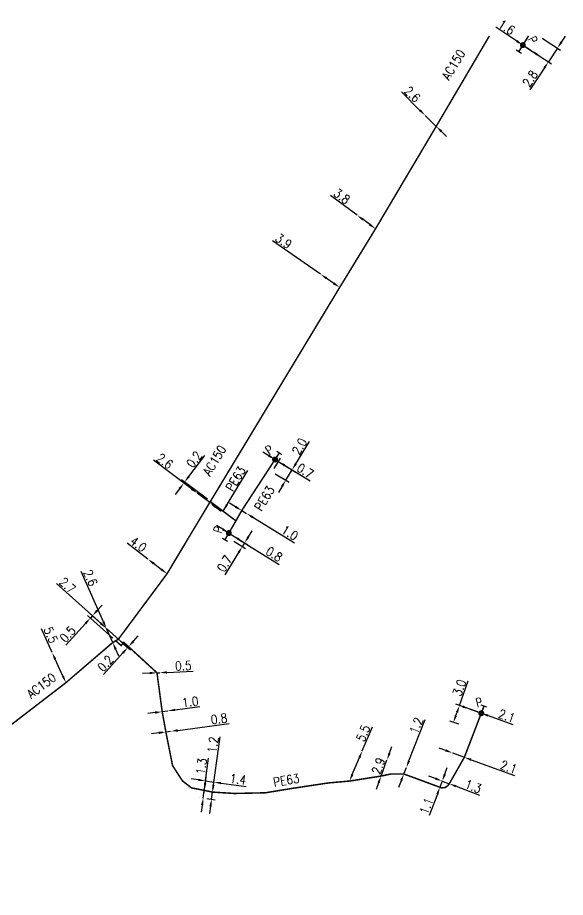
# Model space of a CAD drawing. Header units: millimetres. Extents: x 150998 to 151977, y 126997 to 128005.
# Drawn here: x 151094.5 to 151185.7, y 127856.4 to 128003.1 of the extents above; entities that cross this region are included whole.
import ezdxf
from ezdxf.enums import TextEntityAlignment as Align

# ---------------------------------------------------------------- set-up
doc = ezdxf.new("R2010")
doc.units = ezdxf.units.MM
doc.header["$PDMODE"] = 34
doc.linetypes.add('L_100_AP', pattern=[14, 10, -1.5, 1, -1.5])
doc.linetypes.add('L_100_PE', pattern=[14, 10, -1.5, 1, -1.5])
doc.layers.get('0').update_dxf_attribs({"linetype": 'CONTINUOUS'})
doc.layers.get('DEFPOINTS').update_dxf_attribs({"linetype": 'CONTINUOUS'})
for name, color, linetype in [('L_140', 3, 'CONTINUOUS'), ('L_300', 7, 'CONTINUOUS'), ('L_340', 7, 'CONTINUOUS')]:
    doc.layers.add(name, color=color, linetype=linetype)
doc.styles.add('G_ROMANS', font='ROMANS.SHX', dxfattribs={"width": 0.75})
doc.styles.get("Standard").update_dxf_attribs({"font": 'romans.shx', "width": 0.85})
doc.dimstyles.get("Standard").update_dxf_attribs({"dimtxt": 1.5, "dimasz": 1.2, "dimexe": 0.625, "dimexo": 0.625, "dimgap": 0.25, "dimtad": 1, "dimdec": 1, "dimzin": 0, "dimdsep": 46, "dimtxsty": 'Standard', "dimcen": -0.5, "dimadec": 0, "dimazin": 0, "dimtfac": 1, "dimtdec": 1, "dimtmove": 0, "dimatfit": 3, "dimfxl": 0, "dimtolj": 1, "dimtzin": 0, "dimarcsym": 0})

# ---------------------------------------------------------------- blocks, each defined once
blk = doc.blocks.new('*D387')
at = {"layer": 'DEFPOINTS', "color": 0, "linetype": 'Continuous', "transparency": 16777216}
for p in [(151100.24, 127897.17), (151100.24, 127897.17), (151102.52, 127892.16)]:
    blk.add_point(p, dxfattribs=at)
at = {"layer": 'L_140', "color": 0, "linetype": 'Continuous', "lineweight": -2, "transparency": 16777216}
for p, q in [((151100.24, 127897.17), (151098.43, 127901.15)), ((151102.02, 127893.26), (151100.74, 127896.08))]:
    blk.add_line(p, q, dxfattribs=at)
at = {"layer": 'L_140', "color": 0, "linetype": 'Continuous', "transparency": 16777216}
for points in [[(151100.92, 127896.16), (151100.55, 127895.99), (151100.24, 127897.17)], [(151102.2, 127893.34), (151101.84, 127893.17), (151102.52, 127892.16)]]:
    blk.add_solid(points, dxfattribs=at)
at = {"layer": 'L_140', "color": 0, "linetype": 'Continuous', "transparency": 16777216, "insert": (151100, 127900.12), "char_height": 1.5, "attachment_point": 5, "rotation": 294.4683}
blk.add_mtext('\\A1;5.5', dxfattribs=at)
blk = doc.blocks.new('*D388')
at = {"layer": 'DEFPOINTS', "color": 0, "linetype": 'Continuous', "transparency": 16777216}
for p in [(151109.26, 127901.22), (151109.26, 127901.22), (151111.27, 127899.42)]:
    blk.add_point(p, dxfattribs=at)
at = {"layer": 'L_140', "color": 0, "linetype": 'Continuous', "lineweight": -2, "transparency": 16777216}
for p, q in [((151108.37, 127902.02), (151100.95, 127908.69)), ((151111.27, 127899.42), (151109.26, 127901.22)), ((151112.16, 127898.61), (151113.05, 127897.81))]:
    blk.add_line(p, q, dxfattribs=at)
at = {"layer": 'L_140', "color": 0, "linetype": 'Continuous', "transparency": 16777216}
for points in [[(151108.5, 127902.17), (151108.23, 127901.87), (151109.26, 127901.22)], [(151112.29, 127898.76), (151112.03, 127898.46), (151111.27, 127899.42)]]:
    blk.add_solid(points, dxfattribs=at)
at = {"layer": 'L_140', "color": 0, "linetype": 'Continuous', "transparency": 16777216, "insert": (151102.8, 127908.38), "char_height": 1.5, "attachment_point": 5, "rotation": 318.0376}
blk.add_mtext('\\A1;2.7', dxfattribs=at)
blk = doc.blocks.new('*D389')
at = {"layer": 'DEFPOINTS', "color": 0, "linetype": 'Continuous', "transparency": 16777216}
for p in [(151106.93, 127903.31), (151109.26, 127901.22), (151110.82, 127899.15)]:
    blk.add_point(p, dxfattribs=at)
at = {"layer": 'L_140', "color": 0, "linetype": 'Continuous', "lineweight": -2, "transparency": 16777216}
for p, q in [((151107.74, 127904.2), (151108.54, 127905.1)), ((151108.8, 127901.64), (151106.47, 127903.73)), ((151105.8, 127902.05), (151102.51, 127898.39)), ((151110.35, 127899.56), (151106.14, 127903.36)), ((151106.93, 127903.31), (151106.6, 127902.94))]:
    blk.add_line(p, q, dxfattribs=at)
at = {"layer": 'L_140', "color": 0, "linetype": 'Continuous', "transparency": 16777216}
for points in [[(151107.59, 127904.34), (151107.89, 127904.07), (151106.93, 127903.31)], [(151105.65, 127902.18), (151105.95, 127901.91), (151106.6, 127902.94)]]:
    blk.add_solid(points, dxfattribs=at)
at = {"layer": 'L_140', "color": 0, "linetype": 'Continuous', "transparency": 16777216, "insert": (151102.82, 127900.24), "char_height": 1.5, "attachment_point": 5, "rotation": 48.0376}
blk.add_mtext('\\A1;0.5', dxfattribs=at)
blk = doc.blocks.new('*D390')
at = {"layer": 'DEFPOINTS', "color": 0, "linetype": 'Continuous', "transparency": 16777216}
for p in [(151109.26, 127901.22), (151112.18, 127898.87), (151112.82, 127898.02)]:
    blk.add_point(p, dxfattribs=at)
at = {"layer": 'L_140', "color": 0, "linetype": 'Continuous', "lineweight": -2, "transparency": 16777216}
for p, q in [((151109.72, 127900.8), (151113.29, 127897.6)), ((151113.76, 127899.06), (151114.56, 127899.95)), ((151112.64, 127898.45), (151113.42, 127897.75)), ((151112.96, 127898.16), (151112.82, 127898.02)), ((151112.02, 127897.12), (151108.79, 127893.53))]:
    blk.add_line(p, q, dxfattribs=at)
at = {"layer": 'L_140', "color": 0, "linetype": 'Continuous', "transparency": 16777216}
for points in [[(151113.61, 127899.19), (151113.91, 127898.92), (151112.96, 127898.16)], [(151111.87, 127897.26), (151112.17, 127896.99), (151112.82, 127898.02)]]:
    blk.add_solid(points, dxfattribs=at)
at = {"layer": 'L_140', "color": 0, "linetype": 'Continuous', "transparency": 16777216, "insert": (151109.11, 127895.38), "char_height": 1.5, "attachment_point": 5, "rotation": 48.0376}
blk.add_mtext('\\A1;0.2', dxfattribs=at)
blk = doc.blocks.new('*D391')
at = {"layer": 'DEFPOINTS', "color": 0, "linetype": 'Continuous', "transparency": 16777216}
for p in [(151119.51, 127887.46), (151119.51, 127887.46), (151118.56, 127887.33)]:
    blk.add_point(p, dxfattribs=at)
at = {"layer": 'L_140', "color": 0, "linetype": 'Continuous', "lineweight": -2, "transparency": 16777216}
for p, q in [((151118.56, 127887.33), (151119.51, 127887.46)), ((151120.7, 127887.62), (151124.85, 127888.17)), ((151117.38, 127887.17), (151116.19, 127887.01))]:
    blk.add_line(p, q, dxfattribs=at)
at = {"layer": 'L_140', "color": 0, "linetype": 'Continuous', "transparency": 16777216}
for points in [[(151117.35, 127887.37), (151117.4, 127886.97), (151118.56, 127887.33)], [(151120.67, 127887.81), (151120.72, 127887.42), (151119.51, 127887.46)]]:
    blk.add_solid(points, dxfattribs=at)
at = {"layer": 'L_140', "color": 0, "linetype": 'Continuous', "transparency": 16777216, "insert": (151123.23, 127888.96), "char_height": 1.5, "attachment_point": 5, "rotation": 7.6086}
blk.add_mtext('\\A1;1.0', dxfattribs=at)
blk = doc.blocks.new('*D392')
at = {"layer": 'DEFPOINTS', "color": 0, "linetype": 'Continuous', "transparency": 16777216}
for p in [(151119.17, 127883.95), (151119.96, 127884.05), (151119.96, 127884.05)]:
    blk.add_point(p, dxfattribs=at)
at = {"layer": 'L_140', "color": 0, "linetype": 'Continuous', "lineweight": -2, "transparency": 16777216}
for p, q in [((151121.15, 127884.21), (151129.74, 127885.36)), ((151117.98, 127883.79), (151116.79, 127883.63)), ((151119.17, 127883.95), (151119.96, 127884.05))]:
    blk.add_line(p, q, dxfattribs=at)
at = {"layer": 'L_140', "color": 0, "linetype": 'Continuous', "transparency": 16777216}
for points in [[(151117.95, 127883.99), (151118.01, 127883.59), (151119.17, 127883.95)], [(151121.12, 127884.41), (151121.18, 127884.01), (151119.96, 127884.05)]]:
    blk.add_solid(points, dxfattribs=at)
at = {"layer": 'L_140', "color": 0, "linetype": 'Continuous', "transparency": 16777216, "insert": (151128.03, 127886.14), "char_height": 1.5, "attachment_point": 5, "rotation": 7.6086}
blk.add_mtext('\\A1;0.8', dxfattribs=at)
blk = doc.blocks.new('*D393')
at = {"layer": 'DEFPOINTS', "color": 0, "linetype": 'Continuous', "transparency": 16777216}
for p in [(151151.88, 127880.78), (151151.88, 127880.78), (151149.77, 127875.76)]:
    blk.add_point(p, dxfattribs=at)
at = {"layer": 'L_140', "color": 0, "linetype": 'Continuous', "lineweight": -2, "transparency": 16777216}
for p, q in [((151151.88, 127880.78), (151153.58, 127884.81)), ((151150.23, 127876.87), (151151.42, 127879.68)), ((151150.34, 127875.52), (151150.34, 127875.52))]:
    blk.add_line(p, q, dxfattribs=at)
at = {"layer": 'L_140', "color": 0, "linetype": 'Continuous', "transparency": 16777216}
for points in [[(151151.23, 127879.75), (151151.6, 127879.6), (151151.88, 127880.78)], [(151150.05, 127876.94), (151150.42, 127876.79), (151149.77, 127875.76)]]:
    blk.add_solid(points, dxfattribs=at)
at = {"layer": 'L_140', "color": 0, "linetype": 'Continuous', "transparency": 16777216, "insert": (151152.04, 127883.74), "char_height": 1.5, "attachment_point": 5, "rotation": 67.1789}
blk.add_mtext('\\A1;5.5', dxfattribs=at)
blk = doc.blocks.new('*D394')
at = {"layer": 'DEFPOINTS', "color": 0, "linetype": 'Continuous', "transparency": 16777216}
for p in [(151156, 127879.27), (151156, 127879.27), (151155.02, 127876.59)]:
    blk.add_point(p, dxfattribs=at)
at = {"layer": 'L_140', "color": 0, "linetype": 'Continuous', "lineweight": -2, "transparency": 16777216}
for p, q in [((151156.42, 127880.39), (151156.83, 127881.52)), ((151155.02, 127876.59), (151156, 127879.27)), ((151154.6, 127875.47), (151154.19, 127874.34))]:
    blk.add_line(p, q, dxfattribs=at)
at = {"layer": 'L_140', "color": 0, "linetype": 'Continuous', "transparency": 16777216}
for points in [[(151156.23, 127880.46), (151156.6, 127880.33), (151156, 127879.27)], [(151154.42, 127875.54), (151154.79, 127875.4), (151155.02, 127876.59)]]:
    blk.add_solid(points, dxfattribs=at)
at = {"layer": 'L_140', "color": 0, "linetype": 'Continuous', "transparency": 16777216, "insert": (151154.57, 127878.28), "char_height": 1.5, "attachment_point": 5, "rotation": 69.8149}
blk.add_mtext('\\A1;2.9', dxfattribs=at)
blk = doc.blocks.new('*D395')
at = {"layer": 'DEFPOINTS', "color": 0, "linetype": 'Continuous', "transparency": 16777216}
for p in [(151159.23, 127878.01), (151159.23, 127878.01), (151158.81, 127876.94)]:
    blk.add_point(p, dxfattribs=at)
at = {"layer": 'L_140', "color": 0, "linetype": 'Continuous', "lineweight": -2, "transparency": 16777216}
for p, q in [((151159.66, 127879.13), (151162.35, 127886.03)), ((151158.23, 127877.17), (151158.23, 127877.17)), ((151158.64, 127878.24), (151158.64, 127878.24)), ((151158.81, 127876.94), (151159.23, 127878.01)), ((151158.37, 127875.82), (151157.94, 127874.7))]:
    blk.add_line(p, q, dxfattribs=at)
at = {"layer": 'L_140', "color": 0, "linetype": 'Continuous', "transparency": 16777216}
for points in [[(151159.48, 127879.2), (151159.85, 127879.06), (151159.23, 127878.01)], [(151158.19, 127875.89), (151158.56, 127875.75), (151158.81, 127876.94)]]:
    blk.add_solid(points, dxfattribs=at)
at = {"layer": 'L_140', "color": 0, "linetype": 'Continuous', "transparency": 16777216, "insert": (151160.88, 127885), "char_height": 1.5, "attachment_point": 5, "rotation": 68.7089}
blk.add_mtext('\\A1;1.2', dxfattribs=at)
blk = doc.blocks.new('*D396')
at = {"layer": 'DEFPOINTS', "color": 0, "linetype": 'Continuous', "transparency": 16777216}
for p in [(151165.21, 127875.75), (151165.21, 127875.75), (151164.82, 127874.72)]:
    blk.add_point(p, dxfattribs=at)
at = {"layer": 'L_140', "color": 0, "linetype": 'Continuous', "lineweight": -2, "transparency": 16777216}
for p, q in [((151165.63, 127876.88), (151166.05, 127878)), ((151165.21, 127875.75), (151164.82, 127874.72)), ((151164.39, 127873.6), (151163.04, 127870.02))]:
    blk.add_line(p, q, dxfattribs=at)
at = {"layer": 'L_140', "color": 0, "linetype": 'Continuous', "transparency": 16777216}
for points in [[(151165.44, 127876.95), (151165.82, 127876.8), (151165.21, 127875.75)], [(151164.21, 127873.67), (151164.58, 127873.53), (151164.82, 127874.72)]]:
    blk.add_solid(points, dxfattribs=at)
at = {"layer": 'L_140', "color": 0, "linetype": 'Continuous', "transparency": 16777216, "insert": (151162.57, 127871.6), "char_height": 1.5, "attachment_point": 5, "rotation": 69.3019}
blk.add_mtext('\\A1;1.1', dxfattribs=at)
blk = doc.blocks.new('*D397')
at = {"layer": 'DEFPOINTS', "color": 0, "linetype": 'Continuous', "transparency": 16777216}
for p in [(151166.92, 127880.45), (151166.92, 127880.45), (151168.89, 127879.72)]:
    blk.add_point(p, dxfattribs=at)
at = {"layer": 'L_140', "color": 0, "linetype": 'Continuous', "lineweight": -2, "transparency": 16777216}
for p, q in [((151165.79, 127880.86), (151164.67, 127881.27)), ((151166.92, 127880.45), (151168.89, 127879.72)), ((151170.02, 127879.31), (151177.24, 127876.67))]:
    blk.add_line(p, q, dxfattribs=at)
at = {"layer": 'L_140', "color": 0, "linetype": 'Continuous', "transparency": 16777216}
for points in [[(151165.86, 127881.04), (151165.72, 127880.67), (151166.92, 127880.45)], [(151170.09, 127879.5), (151169.95, 127879.12), (151168.89, 127879.72)]]:
    blk.add_solid(points, dxfattribs=at)
at = {"layer": 'L_140', "color": 0, "linetype": 'Continuous', "transparency": 16777216, "insert": (151176.27, 127878.1), "char_height": 1.5, "attachment_point": 5, "rotation": 339.9327}
blk.add_mtext('\\A1;2.1', dxfattribs=at)
blk = doc.blocks.new('*D398')
at = {"layer": 'DEFPOINTS', "color": 0, "linetype": 'Continuous', "transparency": 16777216}
for p in [(151171.71, 127887.07), (151167.07, 127885.54), (151168.55, 127885.01)]:
    blk.add_point(p, dxfattribs=at)
at = {"layer": 'L_300', "color": 0, "linetype": 'Continuous', "lineweight": -2, "transparency": 16777216}
for p, q in [((151168.08, 127888.36), (151169.54, 127892.48)), ((151171.12, 127887.28), (151167.49, 127888.57)), ((151167.47, 127886.67), (151167.67, 127887.23)), ((151167.96, 127885.22), (151166.48, 127885.75))]:
    blk.add_line(p, q, dxfattribs=at)
at = {"layer": 'L_300', "color": 0, "linetype": 'Continuous', "transparency": 16777216}
for points in [[(151167.49, 127887.3), (151167.86, 127887.17), (151168.08, 127888.36)], [(151167.29, 127886.74), (151167.66, 127886.6), (151167.07, 127885.54)]]:
    blk.add_solid(points, dxfattribs=at)
at = {"layer": 'L_300', "color": 0, "linetype": 'Continuous', "transparency": 16777216, "insert": (151168.07, 127891.32), "char_height": 1.5, "attachment_point": 5, "rotation": 70.3986}
blk.add_mtext('\\A1;3.0', dxfattribs=at)
blk = doc.blocks.new('*D399')
at = {"layer": 'DEFPOINTS', "color": 0, "linetype": 'Continuous', "transparency": 16777216}
for p in [(151169.73, 127887.78), (151169.73, 127887.78), (151171.71, 127887.07)]:
    blk.add_point(p, dxfattribs=at)
at = {"layer": 'L_300', "color": 0, "linetype": 'Continuous', "lineweight": -2, "transparency": 16777216}
for p, q in [((151168.6, 127888.18), (151167.47, 127888.58)), ((151169.73, 127887.78), (151171.71, 127887.07)), ((151172.84, 127886.67), (151176.94, 127885.21))]:
    blk.add_line(p, q, dxfattribs=at)
at = {"layer": 'L_300', "color": 0, "linetype": 'Continuous', "transparency": 16777216}
for points in [[(151168.67, 127888.37), (151168.53, 127887.99), (151169.73, 127887.78)], [(151172.91, 127886.86), (151172.77, 127886.48), (151171.71, 127887.07)]]:
    blk.add_solid(points, dxfattribs=at)
at = {"layer": 'L_300', "color": 0, "linetype": 'Continuous', "transparency": 16777216, "insert": (151175.95, 127886.62), "char_height": 1.5, "attachment_point": 5, "rotation": 340.3986}
blk.add_mtext('\\A1;2.1', dxfattribs=at)
blk = doc.blocks.new('*D400')
at = {"layer": 'DEFPOINTS', "color": 0, "linetype": 'Continuous', "transparency": 16777216}
for p in [(151117.69, 127893.81), (151118.14, 127893.83), (151118.14, 127893.83)]:
    blk.add_point(p, dxfattribs=at)
at = {"layer": 'L_140', "color": 0, "linetype": 'Continuous', "lineweight": -2, "transparency": 16777216}
for p, q in [((151116.49, 127893.76), (151115.3, 127893.71)), ((151117.69, 127893.81), (151118.14, 127893.83)), ((151119.34, 127893.88), (151123.71, 127894.06))]:
    blk.add_line(p, q, dxfattribs=at)
at = {"layer": 'L_140', "color": 0, "linetype": 'Continuous', "transparency": 16777216}
for points in [[(151116.49, 127893.96), (151116.5, 127893.56), (151117.69, 127893.81)], [(151119.33, 127894.08), (151119.35, 127893.68), (151118.14, 127893.83)]]:
    blk.add_solid(points, dxfattribs=at)
at = {"layer": 'L_140', "color": 0, "linetype": 'Continuous', "transparency": 16777216, "insert": (151122.08, 127894.99), "char_height": 1.5, "attachment_point": 5, "rotation": 2.3968}
blk.add_mtext('\\A1;0.5', dxfattribs=at)
blk = doc.blocks.new('*D401')
at = {"layer": 'DEFPOINTS', "color": 0, "linetype": 'Continuous', "transparency": 16777216}
for p in [(151125.56, 127874.21), (151125.39, 127872.93), (151125.39, 127872.93)]:
    blk.add_point(p, dxfattribs=at)
at = {"layer": 'L_140', "color": 0, "linetype": 'Continuous', "lineweight": -2, "transparency": 16777216}
for p, q in [((151125.73, 127875.4), (151126.3, 127879.55)), ((151124.94, 127874.3), (151124.94, 127874.3)), ((151125.39, 127872.93), (151125.56, 127874.21)), ((151124.77, 127873.01), (151124.77, 127873.01)), ((151125.22, 127871.74), (151125.06, 127870.55))]:
    blk.add_line(p, q, dxfattribs=at)
at = {"layer": 'L_140', "color": 0, "linetype": 'Continuous', "transparency": 16777216}
for points in [[(151125.53, 127875.43), (151125.93, 127875.38), (151125.56, 127874.21)], [(151125.02, 127871.77), (151125.42, 127871.71), (151125.39, 127872.93)]]:
    blk.add_solid(points, dxfattribs=at)
at = {"layer": 'L_140', "color": 0, "linetype": 'Continuous', "transparency": 16777216, "insert": (151125.1, 127878.21), "char_height": 1.5, "attachment_point": 5, "rotation": 82.1565}
blk.add_mtext('\\A1;1.3', dxfattribs=at)
blk = doc.blocks.new('*D402')
at = {"layer": 'DEFPOINTS', "color": 0, "linetype": 'Continuous', "transparency": 16777216}
for p in [(151125.78, 127875.78), (151125.39, 127872.93), (151126.94, 127873.92)]:
    blk.add_point(p, dxfattribs=at)
at = {"layer": 'L_140', "color": 0, "linetype": 'Continuous', "lineweight": -2, "transparency": 16777216}
for p, q in [((151124.59, 127875.94), (151123.4, 127876.11)), ((151125.47, 127873.55), (151125.86, 127876.4)), ((151125.78, 127875.78), (151127.17, 127875.59)), ((151127.02, 127874.54), (151127.25, 127876.21)), ((151128.36, 127875.43), (151132.57, 127874.85))]:
    blk.add_line(p, q, dxfattribs=at)
at = {"layer": 'L_140', "color": 0, "linetype": 'Continuous', "transparency": 16777216}
for points in [[(151124.62, 127876.14), (151124.56, 127875.75), (151125.78, 127875.78)], [(151128.38, 127875.62), (151128.33, 127875.23), (151127.17, 127875.59)]]:
    blk.add_solid(points, dxfattribs=at)
at = {"layer": 'L_140', "color": 0, "linetype": 'Continuous', "transparency": 16777216, "insert": (151131.19, 127876.05), "char_height": 1.5, "attachment_point": 5, "rotation": 352.1565}
blk.add_mtext('\\A1;1.4', dxfattribs=at)
blk = doc.blocks.new('*D403')
at = {"layer": 'DEFPOINTS', "color": 0, "linetype": 'Continuous', "transparency": 16777216}
for p in [(151125.39, 127872.93), (151126.77, 127872.74), (151126.94, 127873.92)]:
    blk.add_point(p, dxfattribs=at)
at = {"layer": 'L_140', "color": 0, "linetype": 'Continuous', "lineweight": -2, "transparency": 16777216}
for p, q in [((151127.1, 127875.11), (151128.21, 127883.15)), ((151126.01, 127872.84), (151127.39, 127872.65)), ((151126.77, 127872.74), (151126.94, 127873.92)), ((151126.61, 127871.55), (151126.45, 127870.36))]:
    blk.add_line(p, q, dxfattribs=at)
at = {"layer": 'L_140', "color": 0, "linetype": 'Continuous', "transparency": 16777216}
for points in [[(151126.9, 127875.14), (151127.3, 127875.09), (151126.94, 127873.92)], [(151126.41, 127871.57), (151126.81, 127871.52), (151126.77, 127872.74)]]:
    blk.add_solid(points, dxfattribs=at)
at = {"layer": 'L_140', "color": 0, "linetype": 'Continuous', "transparency": 16777216, "insert": (151127.01, 127881.8), "char_height": 1.5, "attachment_point": 5, "rotation": 82.1565}
blk.add_mtext('\\A1;1.2', dxfattribs=at)
blk = doc.blocks.new('L_300_12')
at = {"color": 0, "linetype": 'Continuous', "const_width": 0.497, "flags": 128}
blk.add_lwpolyline([(-0.25, 0, 1), (0.25, 0, 1)], format="xyb", close=True, dxfattribs=at)
at = {"color": 0, "linetype": 'Continuous', "style": 'G_ROMANS', "width": 0.75}
blk.add_text('P', height=1.5, dxfattribs=at).set_placement((0, 1.85), align=Align.MIDDLE)
at = {"color": 0, "linetype": 'Continuous', "style": 'G_ROMANS', "width": 0.75, "flags": 3}
for tag, p in [('DEF_LEG', (0, -5)), ('DEF_COUP', (0, -7.5)), ('DEF_TYPE', (0, -10))]:
    blk.add_attdef(tag, text='', height=1.2, dxfattribs=at).set_placement(p, align=Align.MIDDLE)
blk = doc.blocks.new('L_340_07')
at = {"color": 0, "linetype": 'Continuous', "const_width": 0.25, "flags": 128}
blk.add_lwpolyline([(0, 0), (1.25, 0)], dxfattribs=at)
at = {"color": 0, "linetype": 'Continuous', "flags": 128}
blk.add_lwpolyline([(1.25, -0.5), (1.25, 0.5)], dxfattribs=at)
at = {"color": 0, "linetype": 'Continuous', "style": 'G_ROMANS', "width": 0.75, "flags": 3}
for tag, p in [('DEF_LEG', (0.72, -3.47)), ('DEF_COUP', (0.72, -5.97)), ('DEF_TYPE', (0.72, -8.47))]:
    blk.add_attdef(tag, text='', height=1.2, dxfattribs=at).set_placement(p, align=Align.MIDDLE)
blk = doc.blocks.new('*D404')
at = {"layer": 'DEFPOINTS', "color": 0, "linetype": 'Continuous', "transparency": 16777216}
for p in [(151165.21, 127875.75), (151165.21, 127875.75), (151166.38, 127875.31)]:
    blk.add_point(p, dxfattribs=at)
at = {"layer": 'L_140', "color": 0, "linetype": 'Continuous', "lineweight": -2, "transparency": 16777216}
for p, q in [((151164.08, 127876.18), (151162.96, 127876.6)), ((151165.21, 127875.75), (151166.38, 127875.31)), ((151167.5, 127874.89), (151171.42, 127873.41))]:
    blk.add_line(p, q, dxfattribs=at)
at = {"layer": 'L_140', "color": 0, "linetype": 'Continuous', "transparency": 16777216}
for points in [[(151164.15, 127876.36), (151164.01, 127875.99), (151165.21, 127875.75)], [(151167.57, 127875.07), (151167.43, 127874.7), (151166.38, 127875.31)]]:
    blk.add_solid(points, dxfattribs=at)
at = {"layer": 'L_140', "color": 0, "linetype": 'Continuous', "transparency": 16777216, "insert": (151170.37, 127874.87), "char_height": 1.5, "attachment_point": 5, "rotation": 339.3019}
blk.add_mtext('\\A1;1.3', dxfattribs=at)
blk = doc.blocks.new('*D405')
at = {"layer": 'DEFPOINTS', "color": 0, "linetype": 'Continuous', "transparency": 16777216}
for p in [(151162.36, 127986.75), (151162.36, 127986.75), (151164.2, 127984.92)]:
    blk.add_point(p, dxfattribs=at)
at = {"layer": 'L_140', "color": 0, "linetype": 'Continuous', "lineweight": -2, "transparency": 16777216}
for p, q in [((151161.5, 127987.59), (151158.4, 127990.67)), ((151164.2, 127984.92), (151162.36, 127986.75)), ((151165.06, 127984.08), (151165.91, 127983.23))]:
    blk.add_line(p, q, dxfattribs=at)
at = {"layer": 'L_140', "color": 0, "linetype": 'Continuous', "transparency": 16777216}
for points in [[(151161.64, 127987.74), (151161.36, 127987.45), (151162.36, 127986.75)], [(151165.2, 127984.22), (151164.92, 127983.94), (151164.2, 127984.92)]]:
    blk.add_solid(points, dxfattribs=at)
at = {"layer": 'L_140', "color": 0, "linetype": 'Continuous', "transparency": 16777216, "insert": (151160.23, 127990.26), "char_height": 1.5, "attachment_point": 5, "rotation": 315.3028}
blk.add_mtext('\\A1;2.6', dxfattribs=at)
blk = doc.blocks.new('*D406')
at = {"layer": 'DEFPOINTS', "color": 0, "linetype": 'Continuous', "transparency": 16777216}
for p in [(151151.05, 127970.11), (151151.05, 127970.11), (151154.09, 127967.83)]:
    blk.add_point(p, dxfattribs=at)
at = {"layer": 'L_140', "color": 0, "linetype": 'Continuous', "lineweight": -2, "transparency": 16777216}
for p, q in [((151151.05, 127970.11), (151146.62, 127973.41)), ((151153.13, 127968.55), (151152.01, 127969.39))]:
    blk.add_line(p, q, dxfattribs=at)
at = {"layer": 'L_140', "color": 0, "linetype": 'Continuous', "transparency": 16777216}
for points in [[(151152.13, 127969.55), (151151.89, 127969.23), (151151.05, 127970.11)], [(151153.25, 127968.71), (151153.01, 127968.39), (151154.09, 127967.83)]]:
    blk.add_solid(points, dxfattribs=at)
at = {"layer": 'L_140', "color": 0, "linetype": 'Continuous', "transparency": 16777216, "insert": (151148.49, 127973.26), "char_height": 1.5, "attachment_point": 5, "rotation": 323.248}
blk.add_mtext('\\A1;3.8', dxfattribs=at)
blk = doc.blocks.new('*D407')
at = {"layer": 'DEFPOINTS', "color": 0, "linetype": 'Continuous', "transparency": 16777216}
for p in [(151144.92, 127960.29), (151144.92, 127960.29), (151148.12, 127958.06)]:
    blk.add_point(p, dxfattribs=at)
at = {"layer": 'L_140', "color": 0, "linetype": 'Continuous', "lineweight": -2, "transparency": 16777216}
for p, q in [((151144.92, 127960.29), (151136.93, 127965.84)), ((151147.14, 127958.74), (151145.9, 127959.6)), ((151148.48, 127958.57), (151148.48, 127958.57))]:
    blk.add_line(p, q, dxfattribs=at)
at = {"layer": 'L_140', "color": 0, "linetype": 'Continuous', "transparency": 16777216}
for points in [[(151146.02, 127959.76), (151145.79, 127959.44), (151144.92, 127960.29)], [(151147.25, 127958.91), (151147.02, 127958.58), (151148.12, 127958.06)]]:
    blk.add_solid(points, dxfattribs=at)
at = {"layer": 'L_140', "color": 0, "linetype": 'Continuous', "transparency": 16777216, "insert": (151138.78, 127965.78), "char_height": 1.5, "attachment_point": 5, "rotation": 325.1821}
blk.add_mtext('\\A1;3.9', dxfattribs=at)
blk = doc.blocks.new('*D408')
at = {"layer": 'DEFPOINTS', "color": 0, "linetype": 'Continuous', "transparency": 16777216}
for p in [(151122.17, 127925.44), (151124.4, 127923.76), (151126.58, 127922.36)]:
    blk.add_point(p, dxfattribs=at)
at = {"layer": 'L_140', "color": 0, "linetype": 'Continuous', "lineweight": -2, "transparency": 16777216}
for p, q in [((151123.01, 127926.56), (151125.65, 127930.05)), ((151123.9, 127924.13), (151121.67, 127925.82)), ((151126.08, 127922.74), (151121.79, 127925.98)), ((151122.17, 127925.44), (151122.29, 127925.6)), ((151121.44, 127924.49), (151120.72, 127923.53))]:
    blk.add_line(p, q, dxfattribs=at)
at = {"layer": 'L_140', "color": 0, "linetype": 'Continuous', "transparency": 16777216}
for points in [[(151122.85, 127926.68), (151123.17, 127926.44), (151122.29, 127925.6)], [(151121.28, 127924.61), (151121.6, 127924.37), (151122.17, 127925.44)]]:
    blk.add_solid(points, dxfattribs=at)
at = {"layer": 'L_140', "color": 0, "linetype": 'Continuous', "transparency": 16777216, "insert": (151123.89, 127929.39), "char_height": 1.5, "attachment_point": 5, "rotation": 52.9305}
blk.add_mtext('\\A1;0.2', dxfattribs=at)
blk = doc.blocks.new('*D409')
at = {"layer": 'DEFPOINTS', "color": 0, "linetype": 'Continuous', "transparency": 16777216}
for p in [(151124.4, 127923.76), (151124.4, 127923.76), (151126.47, 127922.19)]:
    blk.add_point(p, dxfattribs=at)
at = {"layer": 'L_140', "color": 0, "linetype": 'Continuous', "lineweight": -2, "transparency": 16777216}
for p, q in [((151123.44, 127924.48), (151117.12, 127929.25)), ((151124.78, 127924.26), (151124.78, 127924.26)), ((151126.47, 127922.19), (151124.4, 127923.76)), ((151126.85, 127922.69), (151126.85, 127922.69)), ((151127.43, 127921.47), (151128.39, 127920.74))]:
    blk.add_line(p, q, dxfattribs=at)
at = {"layer": 'L_140', "color": 0, "linetype": 'Continuous', "transparency": 16777216}
for points in [[(151123.56, 127924.64), (151123.32, 127924.32), (151124.4, 127923.76)], [(151127.55, 127921.63), (151127.31, 127921.31), (151126.47, 127922.19)]]:
    blk.add_solid(points, dxfattribs=at)
at = {"layer": 'L_140', "color": 0, "linetype": 'Continuous', "transparency": 16777216, "insert": (151118.99, 127929.1), "char_height": 1.5, "attachment_point": 5, "rotation": 322.9305}
blk.add_mtext('\\A1;2.6', dxfattribs=at)
blk = doc.blocks.new('*D410')
at = {"layer": 'DEFPOINTS', "color": 0, "linetype": 'Continuous', "transparency": 16777216}
for p in [(151116.19, 127912.76), (151116.19, 127912.76), (151119.37, 127910.33)]:
    blk.add_point(p, dxfattribs=at)
at = {"layer": 'L_140', "color": 0, "linetype": 'Continuous', "lineweight": -2, "transparency": 16777216}
for p, q in [((151116.19, 127912.76), (151112.72, 127915.42)), ((151118.41, 127911.06), (151117.14, 127912.03))]:
    blk.add_line(p, q, dxfattribs=at)
at = {"layer": 'L_140', "color": 0, "linetype": 'Continuous', "transparency": 16777216}
for points in [[(151117.27, 127912.19), (151117.02, 127911.87), (151116.19, 127912.76)], [(151118.53, 127911.22), (151118.29, 127910.9), (151119.37, 127910.33)]]:
    blk.add_solid(points, dxfattribs=at)
at = {"layer": 'L_140', "color": 0, "linetype": 'Continuous', "transparency": 16777216, "insert": (151114.59, 127915.25), "char_height": 1.5, "attachment_point": 5, "rotation": 322.5083}
blk.add_mtext('\\A1;4.0', dxfattribs=at)
blk = doc.blocks.new('*D411')
at = {"layer": 'DEFPOINTS', "color": 0, "linetype": 'Continuous', "transparency": 16777216}
for p in [(151109.26, 127901.22), (151109.26, 127901.22), (151110.32, 127898.85)]:
    blk.add_point(p, dxfattribs=at)
at = {"layer": 'L_140', "color": 0, "linetype": 'Continuous', "lineweight": -2, "transparency": 16777216}
for p, q in [((151108.77, 127902.32), (151105.05, 127910.68)), ((151108.69, 127900.97), (151108.69, 127900.97)), ((151110.32, 127898.85), (151109.26, 127901.22)), ((151109.75, 127898.59), (151109.75, 127898.59)), ((151110.81, 127897.75), (151111.29, 127896.65))]:
    blk.add_line(p, q, dxfattribs=at)
at = {"layer": 'L_140', "color": 0, "linetype": 'Continuous', "transparency": 16777216}
for points in [[(151108.95, 127902.4), (151108.59, 127902.24), (151109.26, 127901.22)], [(151110.99, 127897.83), (151110.62, 127897.67), (151110.32, 127898.85)]]:
    blk.add_solid(points, dxfattribs=at)
at = {"layer": 'L_140', "color": 0, "linetype": 'Continuous', "transparency": 16777216, "insert": (151106.61, 127909.64), "char_height": 1.5, "attachment_point": 5, "rotation": 293.9996}
blk.add_mtext('\\A1;2.6', dxfattribs=at)
blk = doc.blocks.new('*D412')
at = {"layer": 'DEFPOINTS', "color": 0, "linetype": 'Continuous', "transparency": 16777216}
for p in [(151100.24, 127897.17), (151100.24, 127897.17), (151102.52, 127892.16)]:
    blk.add_point(p, dxfattribs=at)
at = {"layer": 'L_140', "color": 0, "linetype": 'Continuous', "lineweight": -2, "transparency": 16777216}
for p, q in [((151100.24, 127897.17), (151098.43, 127901.15)), ((151100.81, 127897.43), (151100.81, 127897.43)), ((151102.02, 127893.26), (151100.74, 127896.08)), ((151103.09, 127892.42), (151103.09, 127892.42))]:
    blk.add_line(p, q, dxfattribs=at)
at = {"layer": 'L_140', "color": 0, "linetype": 'Continuous', "transparency": 16777216}
for points in [[(151100.92, 127896.16), (151100.55, 127895.99), (151100.24, 127897.17)], [(151102.2, 127893.34), (151101.84, 127893.17), (151102.52, 127892.16)]]:
    blk.add_solid(points, dxfattribs=at)
at = {"layer": 'L_140', "color": 0, "linetype": 'Continuous', "transparency": 16777216, "insert": (151100, 127900.12), "char_height": 1.5, "attachment_point": 5, "rotation": 294.4683}
blk.add_mtext('\\A1;5.5', dxfattribs=at)
blk = doc.blocks.new('*D413')
at = {"layer": 'DEFPOINTS', "color": 0, "linetype": 'Continuous', "transparency": 16777216}
for p in [(151181.34, 127999.98), (151178.63, 127998.47), (151184.4, 127997.96)]:
    blk.add_point(p, dxfattribs=at)
at = {"layer": 'L_300', "color": 0, "linetype": 'Continuous', "lineweight": -2, "transparency": 16777216}
for p, q in [((151181.87, 127999.63), (151184.92, 127997.62)), ((151185.06, 127998.97), (151185.72, 127999.97)), ((151179.15, 127998.13), (151183.41, 127995.32)), ((151184.4, 127997.96), (151182.88, 127995.67)), ((151182.22, 127994.67), (151179.82, 127991.01))]:
    blk.add_line(p, q, dxfattribs=at)
at = {"layer": 'L_300', "color": 0, "linetype": 'Continuous', "transparency": 16777216}
for points in [[(151184.89, 127999.08), (151185.23, 127998.86), (151184.4, 127997.96)], [(151182.06, 127994.78), (151182.39, 127994.56), (151182.88, 127995.67)]]:
    blk.add_solid(points, dxfattribs=at)
at = {"layer": 'L_300', "color": 0, "linetype": 'Continuous', "transparency": 16777216, "insert": (151179.85, 127992.89), "char_height": 1.5, "attachment_point": 5, "rotation": 56.6027}
blk.add_mtext('\\A1;2.8', dxfattribs=at)
blk = doc.blocks.new('*D414')
at = {"layer": 'DEFPOINTS', "color": 0, "linetype": 'Continuous', "transparency": 16777216}
for p in [(151178.63, 127998.47), (151179.97, 127997.59), (151179.97, 127997.59)]:
    blk.add_point(p, dxfattribs=at)
at = {"layer": 'L_300', "color": 0, "linetype": 'Continuous', "lineweight": -2, "transparency": 16777216}
for p, q in [((151177.63, 127999.13), (151174.13, 128001.44)), ((151179.97, 127997.59), (151178.63, 127998.47)), ((151180.97, 127996.93), (151181.97, 127996.27))]:
    blk.add_line(p, q, dxfattribs=at)
at = {"layer": 'L_300', "color": 0, "linetype": 'Continuous', "transparency": 16777216}
for points in [[(151177.74, 127999.3), (151177.52, 127998.96), (151178.63, 127998.47)], [(151181.08, 127997.1), (151180.86, 127996.76), (151179.97, 127997.59)]]:
    blk.add_solid(points, dxfattribs=at)
at = {"layer": 'L_300', "color": 0, "linetype": 'Continuous', "transparency": 16777216, "insert": (151175.93, 128001.45), "char_height": 1.5, "attachment_point": 5, "rotation": 326.6027}
blk.add_mtext('\\A1;1.6', dxfattribs=at)
blk = doc.blocks.new('*D415')
at = {"layer": 'DEFPOINTS', "color": 0, "linetype": 'Continuous', "transparency": 16777216}
for p in [(151131.81, 127920.86), (151132.62, 127920.37), (151132.62, 127920.37)]:
    blk.add_point(p, dxfattribs=at)
at = {"layer": 'L_140', "color": 0, "linetype": 'Continuous', "lineweight": -2, "transparency": 16777216}
for p, q in [((151130.79, 127921.49), (151129.76, 127922.11)), ((151131.81, 127920.86), (151132.62, 127920.37)), ((151133.65, 127919.74), (151140.59, 127915.5))]:
    blk.add_line(p, q, dxfattribs=at)
at = {"layer": 'L_140', "color": 0, "linetype": 'Continuous', "transparency": 16777216}
for points in [[(151130.89, 127921.66), (151130.68, 127921.32), (151131.81, 127920.86)], [(151133.75, 127919.91), (151133.54, 127919.57), (151132.62, 127920.37)]]:
    blk.add_solid(points, dxfattribs=at)
at = {"layer": 'L_140', "color": 0, "linetype": 'Continuous', "transparency": 16777216, "insert": (151139.83, 127917.14), "char_height": 1.5, "attachment_point": 5, "rotation": 328.5996}
blk.add_mtext('\\A1;1.0', dxfattribs=at)
blk = doc.blocks.new('*D416')
at = {"layer": 'DEFPOINTS', "color": 0, "linetype": 'Continuous', "transparency": 16777216}
for p in [(151137.36, 127929.37), (151136.87, 127927.33), (151139.16, 127925.93)]:
    blk.add_point(p, dxfattribs=at)
at = {"layer": 'L_300', "color": 0, "linetype": 'Continuous', "lineweight": -2, "transparency": 16777216}
for p, q in [((151140.82, 127928.66), (151143.1, 127932.39)), ((151137.89, 127929.05), (151140.73, 127927.31)), ((151137.4, 127927), (151139.69, 127925.61)), ((151139.16, 127925.93), (151140.2, 127927.64)), ((151138.53, 127924.91), (151137.91, 127923.88))]:
    blk.add_line(p, q, dxfattribs=at)
at = {"layer": 'L_300', "color": 0, "linetype": 'Continuous', "transparency": 16777216}
for points in [[(151140.65, 127928.77), (151140.99, 127928.56), (151140.2, 127927.64)], [(151138.36, 127925.01), (151138.7, 127924.8), (151139.16, 127925.93)]]:
    blk.add_solid(points, dxfattribs=at)
at = {"layer": 'L_300', "color": 0, "linetype": 'Continuous', "transparency": 16777216, "insert": (151141.42, 127931.56), "char_height": 1.5, "attachment_point": 5, "rotation": 58.5983}
blk.add_mtext('\\A1;2.0', dxfattribs=at)
blk = doc.blocks.new('*D417')
at = {"layer": 'DEFPOINTS', "color": 0, "linetype": 'Continuous', "transparency": 16777216}
for p in [(151137.36, 127929.37), (151137.91, 127929.03), (151136.87, 127927.33)]:
    blk.add_point(p, dxfattribs=at)
at = {"layer": 'L_300', "color": 0, "linetype": 'Continuous', "lineweight": -2, "transparency": 16777216}
for p, q in [((151136.33, 127930), (151135.31, 127930.62)), ((151137.2, 127927.86), (151138.24, 127929.57)), ((151137.36, 127929.37), (151137.91, 127929.03)), ((151138.94, 127928.41), (151143.22, 127925.8))]:
    blk.add_line(p, q, dxfattribs=at)
at = {"layer": 'L_300', "color": 0, "linetype": 'Continuous', "transparency": 16777216}
for points in [[(151136.44, 127930.17), (151136.23, 127929.83), (151137.36, 127929.37)], [(151139.04, 127928.58), (151138.83, 127928.24), (151137.91, 127929.03)]]:
    blk.add_solid(points, dxfattribs=at)
at = {"layer": 'L_300', "color": 0, "linetype": 'Continuous', "transparency": 16777216, "insert": (151142.38, 127927.48), "char_height": 1.5, "attachment_point": 5, "rotation": 328.5983}
blk.add_mtext('\\A1;0.7', dxfattribs=at)
blk = doc.blocks.new('*D418')
at = {"layer": 'DEFPOINTS', "color": 0, "linetype": 'Continuous', "transparency": 16777216}
for p in [(151129.66, 127917.11), (151129.97, 127916.09), (151131.92, 127914.87)]:
    blk.add_point(p, dxfattribs=at)
at = {"layer": 'L_300', "color": 0, "linetype": 'Continuous', "lineweight": -2, "transparency": 16777216}
for p, q in [((151130.19, 127916.77), (151132.82, 127915.13)), ((151132.92, 127916.48), (151133.56, 127917.5)), ((151130.5, 127915.76), (151132.45, 127914.54)), ((151132.29, 127915.46), (151131.92, 127914.87)), ((151131.28, 127913.85), (151128.97, 127910.14))]:
    blk.add_line(p, q, dxfattribs=at)
at = {"layer": 'L_300', "color": 0, "linetype": 'Continuous', "transparency": 16777216}
for points in [[(151132.75, 127916.59), (151133.09, 127916.38), (151132.29, 127915.46)], [(151131.11, 127913.96), (151131.45, 127913.75), (151131.92, 127914.87)]]:
    blk.add_solid(points, dxfattribs=at)
at = {"layer": 'L_300', "color": 0, "linetype": 'Continuous', "transparency": 16777216, "insert": (151128.96, 127912.02), "char_height": 1.5, "attachment_point": 5, "rotation": 58.0544}
blk.add_mtext('\\A1;0.7', dxfattribs=at)
blk = doc.blocks.new('*D419')
at = {"layer": 'DEFPOINTS', "color": 0, "linetype": 'Continuous', "transparency": 16777216}
for p in [(151129.66, 127917.11), (151130.34, 127916.68), (151130.34, 127916.68)]:
    blk.add_point(p, dxfattribs=at)
at = {"layer": 'L_300', "color": 0, "linetype": 'Continuous', "lineweight": -2, "transparency": 16777216}
for p, q in [((151128.64, 127917.74), (151127.62, 127918.38)), ((151129.66, 127917.11), (151130.34, 127916.68)), ((151131.35, 127916.05), (151138.02, 127911.89))]:
    blk.add_line(p, q, dxfattribs=at)
at = {"layer": 'L_300', "color": 0, "linetype": 'Continuous', "transparency": 16777216}
for points in [[(151128.74, 127917.91), (151128.53, 127917.57), (151129.66, 127917.11)], [(151131.46, 127916.22), (151131.25, 127915.88), (151130.34, 127916.68)]]:
    blk.add_solid(points, dxfattribs=at)
at = {"layer": 'L_300', "color": 0, "linetype": 'Continuous', "transparency": 16777216, "insert": (151137.21, 127913.58), "char_height": 1.5, "attachment_point": 5, "rotation": 328.0544}
blk.add_mtext('\\A1;0.8', dxfattribs=at)

msp = doc.modelspace()

# ---------------------------------------------------------------- linework, layer by layer
at = {"layer": 'L_140', "linetype": 'L_100_AP'}
msp.add_lwpolyline([(151173.06, 128000, 0.25, 0.25, 0), (151164.2, 127984.92, 0.25, 0.25, 0), (151154.09, 127967.83, 0.25, 0.25, 0), (151148.12, 127958.06, 0.25, 0.25, 0), (151126.58, 127922.36, 0.25, 0.25, 0), (151126.47, 127922.19, 0.25, 0.25, 0), (151119.37, 127910.33, 0.25, 0.25, 0), (151111.27, 127899.42, 0.25, 0.25, 0), (151110.82, 127899.15, 0.25, 0.25, 0), (151110.32, 127898.85, 0.25, 0.25, 0), (151102.52, 127892.16, 0.25, 0.25, 0), (151102.52, 127892.16, 0.25, 0.25, 0), (151102.52, 127892.16, 0.25, 0.25, 0), (151102.52, 127892.16, 0.25, 0.25, 0), (151102.52, 127892.16, 0.25, 0.25, 0), (151102.52, 127892.16, 0.25, 0.25, 0), (151102.52, 127892.16, 0.25, 0.25, 0), (151083.53, 127877.54, 0.25, 0.25, 0), (151079.09, 127874.13, 0.25, 0.25, 0), (151068.05, 127866.32, 0.25, 0.25, 0), (151055.17, 127857.5, 0.25, 0.25, 0), (151054.42, 127856.98, 0.25, 0.25, 0), (151034.5, 127843.74, 0.25, 0.25, 0)], format="xyseb", dxfattribs=at)
at = {"layer": 'L_140', "linetype": 'L_100_PE', "const_width": 0.25, "flags": 128}
for points in [[(151178.63, 127998.47), (151179.59, 128000)], [(151126.58, 127922.36), (151130.84, 127919.14)], [(151171.71, 127887.07), (151168.89, 127879.72), (151166.38, 127875.31), (151166.12, 127874.98), (151165.71, 127874.69), (151165.09, 127874.62), (151164.82, 127874.72), (151158.81, 127876.94), (151156.68, 127876.94), (151155.02, 127876.59), (151149.77, 127875.76), (151146.28, 127875.45), (151139.98, 127874.5), (151135.75, 127873.8), (151130.6, 127873.69), (151126.94, 127873.92), (151125.56, 127874.21), (151123.44, 127874.62), (151121.93, 127875.79), (151120.3, 127878.32), (151119.17, 127883.95), (151118.56, 127887.33), (151117.69, 127893.81), (151112.18, 127898.87), (151111.91, 127898.57), (151111.71, 127898.35), (151110.82, 127899.15)]]:
    msp.add_lwpolyline(points, dxfattribs=at)
at = {"layer": 'L_140', "linetype": 'L_100_PE', "flags": 128}
msp.add_lwpolyline([(151129.66, 127917.11, 0.25, 0.25, 0), (151130.84, 127919.14, 0.25, 0.25, 0), (151131.81, 127920.86, 0.25, 0.25, 0), (151137.36, 127929.37, 0, 0, 0)], format="xyseb", dxfattribs=at)

# ---------------------------------------------------------------- block references
at = {"layer": 'L_300'}
for p, rotation in [((151178.63, 127998.47), 298.2489349050123), ((151137.36, 127929.37), 31.35468434682052), ((151129.66, 127917.11), 72.90371770861852), ((151171.71, 127887.07), 11.83375352947228)]:
    msp.add_blockref('L_300_12', p, dxfattribs=dict(at, rotation=rotation))
at = {"layer": 'L_340'}
for p, rotation in [((151178.63, 127998.47), 238.0572709534462), ((151137.36, 127929.37), 56.71104539534596), ((151129.66, 127917.11), 239.8591002869626), ((151171.71, 127887.07), 69.04159586690707)]:
    msp.add_blockref('L_340_07', p, dxfattribs=dict(at, rotation=rotation))

# ---------------------------------------------------------------- texts
at = {"layer": 'L_140', "linetype": 'Continuous', "width": 0.85}
for rotation, p in [(58.8871, (151166.33, 127992.5)), (58.8871, (151126.52, 127926.51)), (37.0499, (151096.73, 127889.44))]:
    msp.add_text('AC150', height=1.5, rotation=rotation, dxfattribs=at).set_placement(p)
msp.add_text('PE63', height=1.5, rotation=9.6866, dxfattribs=at).set_placement((151139.24, 127875.91), align=Align.MIDDLE)
at = {"layer": 'L_140', "linetype": 'Continuous', "char_height": 1.5, "attachment_point": 7, "rotation": 58.8871}
for insert in [(151130.31, 127923.89), (151135.11, 127920.63)]:
    msp.add_mtext('\\A1;PE63', dxfattribs=dict(at, insert=insert))

# ---------------------------------------------------------------- dimensions: what is measured, and where the dimension line sits
at = {"layer": 'L_140', "linetype": 'Continuous'}
for base, p1, p2, angle, picture, middle in [((151162.36, 127986.75), (151164.2, 127984.92), (151162.36, 127986.75), 315.3028, '*D405', (151159.52, 127989.55)), ((151151.05, 127970.11), (151154.09, 127967.83), (151151.05, 127970.11), 323.248, '*D406', (151147.9, 127972.46)), ((151144.92, 127960.29), (151148.12, 127958.06), (151144.92, 127960.29), 325.1821, '*D407', (151138.2, 127964.95)), ((151124.4, 127923.76), (151126.47, 127922.19), (151124.4, 127923.76), 322.9305, '*D409', (151118.39, 127928.3)), ((151122.17, 127925.44), (151126.58, 127922.36), (151124.4, 127923.76), 52.9305, '*D408', (151124.69, 127928.78)), ((151132.622, 127920.366), (151131.8111, 127920.861), (151132.622, 127920.366), 148.5996, '*D415', (151139.3105, 127916.2832)), ((151116.19, 127912.76), (151119.37, 127910.33), (151116.19, 127912.76), 322.5083, '*D410', (151113.98, 127914.46)), ((151109.26, 127901.22), (151110.32, 127898.85), (151109.26, 127901.22), 293.9996, '*D411', (151105.69, 127909.23)), ((151109.26, 127901.22), (151111.27, 127899.42), (151109.26, 127901.22), 318.0376, '*D388', (151102.13, 127907.63)), ((151106.93, 127903.31), (151110.82, 127899.15), (151109.26, 127901.22), 228.0376, '*D389', (151103.57, 127899.57)), ((151100.24, 127897.17), (151102.52, 127892.16), (151100.24, 127897.17), 294.4683, '*D387', (151099.09, 127899.71)), ((151100.24, 127897.17), (151102.52, 127892.16), (151100.24, 127897.17), 294.4683, '*D412', (151099.09, 127899.71)), ((151112.82, 127898.02), (151112.18, 127898.87), (151109.26, 127901.22), 228.0376, '*D390', (151109.85, 127894.71)), ((151118.14, 127893.83), (151117.69, 127893.81), (151118.14, 127893.83), 182.3968, '*D400', (151122.13, 127894)), ((151119.5063, 127887.4562), (151118.5647, 127887.3304), (151119.5063, 127887.4562), 187.6086, '*D391', (151123.3667, 127887.9719)), ((151119.96, 127884.05), (151119.17, 127883.95), (151119.96, 127884.05), 187.6086, '*D392', (151128.16, 127885.15)), ((151159.23, 127878.01), (151158.81, 127876.94), (151159.23, 127878.01), 248.7089, '*D395', (151161.81, 127884.63)), ((151151.88, 127880.78), (151149.77, 127875.76), (151151.88, 127880.78), 247.1789, '*D393', (151152.96, 127883.35)), ((151126.77, 127872.74), (151126.94, 127873.92), (151125.39, 127872.93), 82.1565, '*D403', (151128, 127881.67)), ((151156, 127879.27), (151155.02, 127876.59), (151156, 127879.27), 249.8149, '*D394', (151155.51, 127877.93)), ((151166.92, 127880.45), (151168.89, 127879.72), (151166.92, 127880.45), 339.9327, '*D397', (151175.92, 127877.16)), ((151125.39, 127872.93), (151125.56, 127874.21), (151125.39, 127872.93), 82.1565, '*D401', (151126.1, 127878.07)), ((151125.78, 127875.78), (151126.94, 127873.92), (151125.39, 127872.93), 352.1565, '*D402', (151131.05, 127875.05)), ((151165.21, 127875.75), (151164.82, 127874.72), (151165.21, 127875.75), 249.3019, '*D396', (151163.5, 127871.25)), ((151165.2058, 127875.7527), (151166.37512, 127875.31089), (151165.2058, 127875.7527), 339.30188, '*D404', (151170.01839, 127873.93436))]:
    dim = msp.add_linear_dim(base=base, p1=p1, p2=p2, angle=angle, dimstyle='Standard', dxfattribs=at)
    dim.commit()
    dim.dimension.update_dxf_attribs({"geometry": picture, "text_midpoint": middle, "dimtype": 160})
at = {"layer": 'L_300', "linetype": 'Continuous'}
for base, p1, p2, angle, picture, middle in [((151179.97, 127997.59), (151178.63, 127998.47), (151179.97, 127997.59), 146.6027, '*D414', (151175.38, 128000.61)), ((151184.3981, 127997.9635), (151178.6323, 127998.4711), (151181.3436, 127999.9774), 236.6027, '*D413', (151180.6889, 127992.3376)), ((151139.16, 127925.93), (151137.36, 127929.37), (151136.87, 127927.33), 58.5983, '*D416', (151142.27, 127931.04)), ((151137.9133697, 127929.0342708), (151137.3585717, 127929.3729435), (151136.8713, 127927.3272), 148.5983074, '*D417', (151141.8639624, 127926.6226585)), ((151130.34, 127916.68), (151129.66, 127917.11), (151130.34, 127916.68), 148.0544, '*D419', (151136.68, 127912.73)), ((151131.92, 127914.87), (151129.66, 127917.11), (151129.97, 127916.09), 58.0544, '*D418', (151129.81, 127911.49)), ((151167.07, 127885.54), (151171.71, 127887.07), (151168.55, 127885.01), 70.3986, '*D398', (151169.01, 127890.99)), ((151169.73, 127887.78), (151171.71, 127887.07), (151169.73, 127887.78), 340.3986, '*D399', (151175.62, 127885.68))]:
    dim = msp.add_linear_dim(base=base, p1=p1, p2=p2, angle=angle, dimstyle='Standard', dxfattribs=at)
    dim.commit()
    dim.dimension.update_dxf_attribs({"geometry": picture, "text_midpoint": middle, "dimtype": 160})

# ---------------------------------------------------------------- leaders
at = {"layer": 'L_140', "linetype": 'Continuous', "annotation_type": 0, "has_hookline": 1, "hookline_direction": 0, "text_width": 4.43, "horizontal_direction": (0.516726, 0.856151, 0)}
msp.add_leader([(151128.71, 127920.75), (151130.4, 127923.55)], dimstyle='Standard', dxfattribs=at)

doc.saveas('drawing.dxf')
